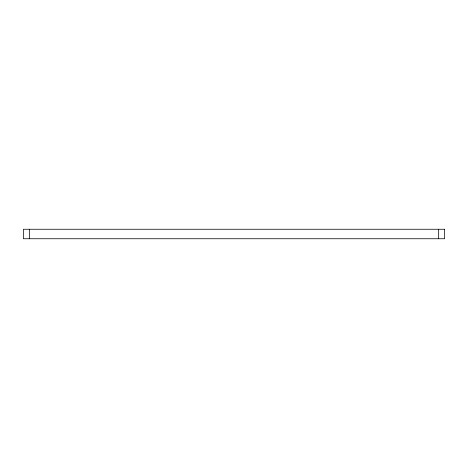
<?xml version="1.0" encoding="UTF-8"?>
<svg xmlns="http://www.w3.org/2000/svg" width="468" height="468" viewBox="0 0 468 468"><rect width="100%" height="100%" fill="white"/><g stroke="black" fill="none" stroke-linecap="round" stroke-linejoin="round"><path stroke-width="0.7" d="M438.668 229.256L438.668 238.744M29.332 229.256L29.332 238.744M444.6 229.256L23.4 229.256L23.4 238.744L444.6 238.744L444.6 229.256"/></g></svg>
